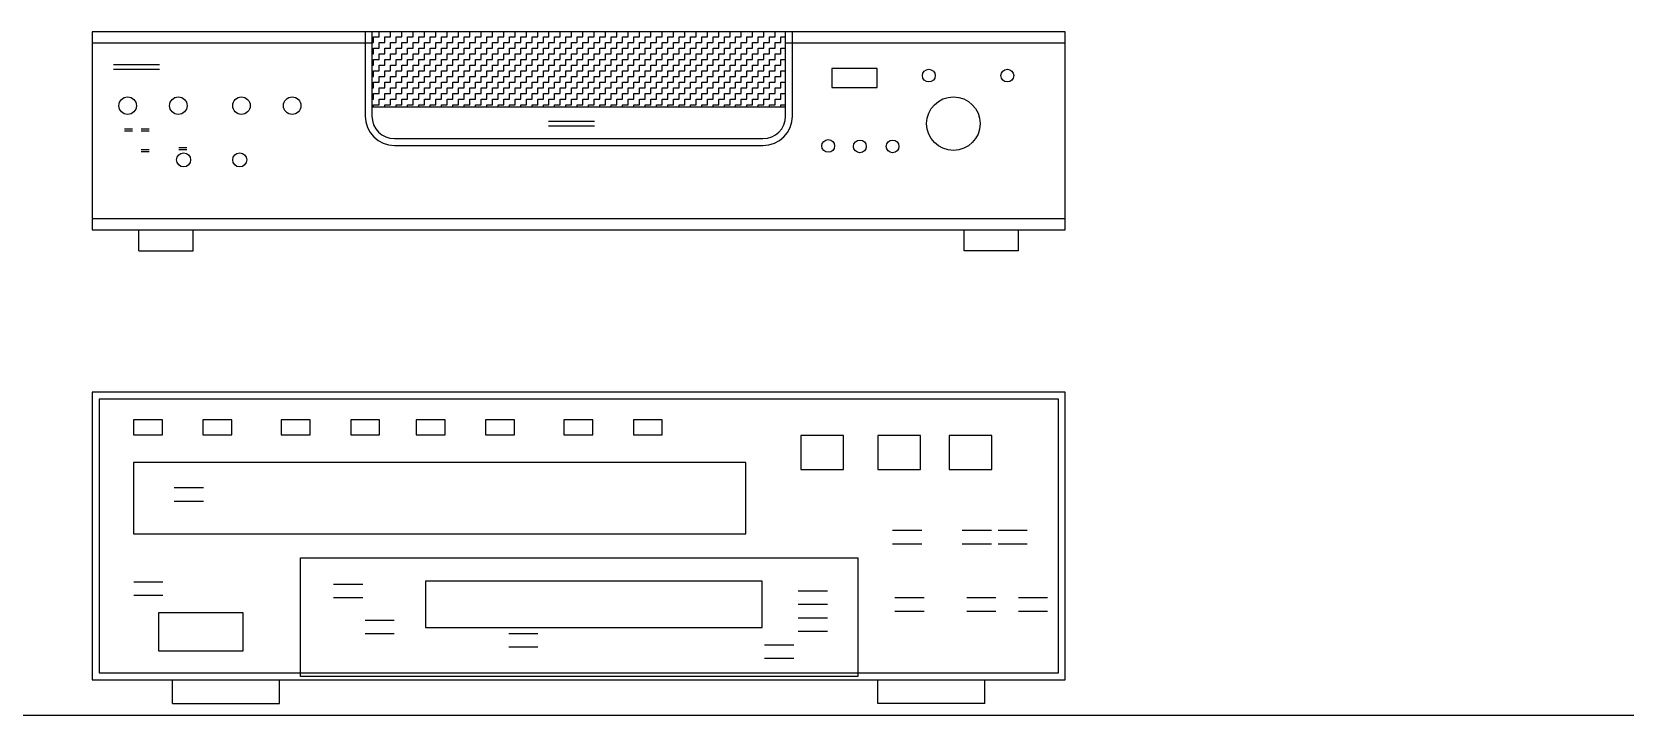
# Model space of a CAD drawing. Header units: millimetres. Extents: x 4513 to 24862, y 3359 to 11488.
# Drawn here: x 8014 to 8718, y 8380 to 8682 of the extents above; entities that cross this region are included whole.
import ezdxf

# ---------------------------------------------------------------- set-up
doc = ezdxf.new("R2010")
doc.units = ezdxf.units.MM
doc.layers.add('dwgmodels.com', color=169, linetype='Continuous')

msp = doc.modelspace()

# ---------------------------------------------------------------- linework, layer by layer
for p, q in [((8470.85, 8682.18), (8040.85, 8682.18)), ((8040.85, 8682.18), (8040.85, 8594.68)), ((8164.42, 8677.18), (8040.85, 8677.18)), ((8161.42, 8682.18), (8161.42, 8644.99)), ((8164.42, 8682.18), (8164.42, 8644.99)), ((8164.42, 8677.42), (8165.2, 8677.42)), ((8165.2, 8677.42), (8165.2, 8679.92)), ((8165.2, 8679.92), (8167.7, 8679.92)), ((8167.7, 8679.92), (8167.7, 8682.18)), ((8167.7, 8674.92), (8167.7, 8677.42)), ((8167.7, 8677.42), (8170.2, 8677.42)), ((8170.2, 8677.42), (8170.2, 8679.92)), ((8170.2, 8679.92), (8172.7, 8679.92)), ((8172.7, 8679.92), (8172.7, 8682.18)), ((8172.7, 8674.92), (8172.7, 8677.42)), ((8172.7, 8677.42), (8175.2, 8677.42)), ((8175.2, 8677.42), (8175.2, 8679.92)), ((8175.2, 8679.92), (8177.7, 8679.92)), ((8177.7, 8679.92), (8177.7, 8682.18)), ((8177.7, 8674.92), (8177.7, 8677.42)), ((8177.7, 8677.42), (8180.2, 8677.42)), ((8180.2, 8677.42), (8180.2, 8679.92)), ((8180.2, 8679.92), (8182.7, 8679.92)), ((8182.7, 8679.92), (8182.7, 8682.18)), ((8182.7, 8674.92), (8182.7, 8677.42)), ((8182.7, 8677.42), (8185.2, 8677.42)), ((8185.2, 8677.42), (8185.2, 8679.92)), ((8185.2, 8679.92), (8187.7, 8679.92)), ((8187.7, 8679.92), (8187.7, 8682.18)), ((8187.7, 8674.92), (8187.7, 8677.42)), ((8187.7, 8677.42), (8190.2, 8677.42)), ((8190.2, 8677.42), (8190.2, 8679.92)), ((8190.2, 8679.92), (8192.7, 8679.92)), ((8192.7, 8679.92), (8192.7, 8682.18)), ((8192.7, 8674.92), (8192.7, 8677.42)), ((8192.7, 8677.42), (8195.2, 8677.42)), ((8195.2, 8677.42), (8195.2, 8679.92)), ((8195.2, 8679.92), (8197.7, 8679.92)), ((8197.7, 8679.92), (8197.7, 8682.18)), ((8197.7, 8674.92), (8197.7, 8677.42)), ((8197.7, 8677.42), (8200.2, 8677.42)), ((8200.2, 8677.42), (8200.2, 8679.92)), ((8200.2, 8679.92), (8202.7, 8679.92)), ((8202.7, 8679.92), (8202.7, 8682.18)), ((8202.7, 8674.92), (8202.7, 8677.42)), ((8202.7, 8677.42), (8205.2, 8677.42)), ((8205.2, 8677.42), (8205.2, 8679.92)), ((8205.2, 8679.92), (8207.7, 8679.92)), ((8207.7, 8679.92), (8207.7, 8682.18)), ((8207.7, 8674.92), (8207.7, 8677.42)), ((8207.7, 8677.42), (8210.2, 8677.42)), ((8210.2, 8677.42), (8210.2, 8679.92)), ((8210.2, 8679.92), (8212.7, 8679.92)), ((8212.7, 8679.92), (8212.7, 8682.18)), ((8212.7, 8674.92), (8212.7, 8677.42)), ((8212.7, 8677.42), (8215.2, 8677.42)), ((8215.2, 8677.42), (8215.2, 8679.92)), ((8215.2, 8679.92), (8217.7, 8679.92)), ((8217.7, 8679.92), (8217.7, 8682.18)), ((8217.7, 8674.92), (8217.7, 8677.42)), ((8217.7, 8677.42), (8220.2, 8677.42)), ((8220.2, 8677.42), (8220.2, 8679.92)), ((8220.2, 8679.92), (8222.7, 8679.92)), ((8222.7, 8679.92), (8222.7, 8682.18)), ((8222.7, 8674.92), (8222.7, 8677.42)), ((8222.7, 8677.42), (8225.2, 8677.42)), ((8225.2, 8677.42), (8225.2, 8679.92)), ((8225.2, 8679.92), (8227.7, 8679.92)), ((8227.7, 8679.92), (8227.7, 8682.18)), ((8227.7, 8674.92), (8227.7, 8677.42)), ((8227.7, 8677.42), (8230.2, 8677.42)), ((8230.2, 8677.42), (8230.2, 8679.92)), ((8230.2, 8679.92), (8232.7, 8679.92)), ((8232.7, 8679.92), (8232.7, 8682.18)), ((8232.7, 8674.92), (8232.7, 8677.42)), ((8232.7, 8677.42), (8235.2, 8677.42)), ((8235.2, 8677.42), (8235.2, 8679.92)), ((8235.2, 8679.92), (8237.7, 8679.92)), ((8237.7, 8679.92), (8237.7, 8682.18)), ((8237.7, 8674.92), (8237.7, 8677.42)), ((8237.7, 8677.42), (8240.2, 8677.42)), ((8240.2, 8677.42), (8240.2, 8679.92)), ((8240.2, 8679.92), (8242.7, 8679.92)), ((8242.7, 8679.92), (8242.7, 8682.18)), ((8242.7, 8674.92), (8242.7, 8677.42)), ((8242.7, 8677.42), (8245.2, 8677.42)), ((8245.2, 8677.42), (8245.2, 8679.92)), ((8245.2, 8679.92), (8247.7, 8679.92)), ((8247.7, 8679.92), (8247.7, 8682.18)), ((8247.7, 8674.92), (8247.7, 8677.42)), ((8247.7, 8677.42), (8250.2, 8677.42)), ((8250.2, 8677.42), (8250.2, 8679.92)), ((8250.2, 8679.92), (8252.7, 8679.92)), ((8252.7, 8679.92), (8252.7, 8682.18)), ((8252.7, 8674.92), (8252.7, 8677.42)), ((8252.7, 8677.42), (8255.2, 8677.42)), ((8255.2, 8677.42), (8255.2, 8679.92)), ((8255.2, 8679.92), (8257.7, 8679.92)), ((8257.7, 8679.92), (8257.7, 8682.18)), ((8257.7, 8674.92), (8257.7, 8677.42)), ((8257.7, 8677.42), (8260.2, 8677.42)), ((8260.2, 8677.42), (8260.2, 8679.92)), ((8260.2, 8679.92), (8262.7, 8679.92)), ((8262.7, 8679.92), (8262.7, 8682.18)), ((8262.7, 8674.92), (8262.7, 8677.42)), ((8262.7, 8677.42), (8265.2, 8677.42)), ((8265.2, 8677.42), (8265.2, 8679.92)), ((8265.2, 8679.92), (8267.7, 8679.92)), ((8267.7, 8679.92), (8267.7, 8682.18)), ((8267.7, 8674.92), (8267.7, 8677.42)), ((8267.7, 8677.42), (8270.2, 8677.42)), ((8270.2, 8677.42), (8270.2, 8679.92)), ((8270.2, 8679.92), (8272.7, 8679.92)), ((8272.7, 8679.92), (8272.7, 8682.18)), ((8272.7, 8674.92), (8272.7, 8677.42)), ((8272.7, 8677.42), (8275.2, 8677.42)), ((8275.2, 8677.42), (8275.2, 8679.92)), ((8275.2, 8679.92), (8277.7, 8679.92)), ((8277.7, 8679.92), (8277.7, 8682.18)), ((8277.7, 8674.92), (8277.7, 8677.42)), ((8277.7, 8677.42), (8280.2, 8677.42)), ((8280.2, 8677.42), (8280.2, 8679.92)), ((8280.2, 8679.92), (8282.7, 8679.92)), ((8282.7, 8679.92), (8282.7, 8682.18)), ((8282.7, 8674.92), (8282.7, 8677.42)), ((8282.7, 8677.42), (8285.2, 8677.42)), ((8285.2, 8677.42), (8285.2, 8679.92)), ((8285.2, 8679.92), (8287.7, 8679.92)), ((8287.7, 8679.92), (8287.7, 8682.18)), ((8287.7, 8674.92), (8287.7, 8677.42)), ((8287.7, 8677.42), (8290.2, 8677.42)), ((8290.2, 8677.42), (8290.2, 8679.92)), ((8290.2, 8679.92), (8292.7, 8679.92)), ((8292.7, 8679.92), (8292.7, 8682.18)), ((8292.7, 8674.92), (8292.7, 8677.42)), ((8292.7, 8677.42), (8295.2, 8677.42)), ((8295.2, 8677.42), (8295.2, 8679.92)), ((8295.2, 8679.92), (8297.7, 8679.92)), ((8297.7, 8679.92), (8297.7, 8682.18)), ((8297.7, 8674.92), (8297.7, 8677.42)), ((8297.7, 8677.42), (8300.2, 8677.42)), ((8300.2, 8677.42), (8300.2, 8679.92)), ((8300.2, 8679.92), (8302.7, 8679.92)), ((8302.7, 8679.92), (8302.7, 8682.18)), ((8302.7, 8674.92), (8302.7, 8677.42)), ((8302.7, 8677.42), (8305.2, 8677.42)), ((8305.2, 8679.92), (8307.7, 8679.92)), ((8305.2, 8677.42), (8305.2, 8679.92)), ((8307.7, 8679.92), (8307.7, 8682.18)), ((8307.7, 8674.92), (8307.7, 8677.42)), ((8307.7, 8677.42), (8310.2, 8677.42)), ((8310.2, 8677.42), (8310.2, 8679.92)), ((8310.2, 8679.92), (8312.7, 8679.92)), ((8312.7, 8679.92), (8312.7, 8682.18)), ((8312.7, 8674.92), (8312.7, 8677.42)), ((8312.7, 8677.42), (8315.2, 8677.42)), ((8315.2, 8677.42), (8315.2, 8679.92)), ((8315.2, 8679.92), (8317.7, 8679.92)), ((8317.7, 8679.92), (8317.7, 8682.18)), ((8317.7, 8674.92), (8317.7, 8677.42)), ((8317.7, 8677.42), (8320.2, 8677.42)), ((8320.2, 8677.42), (8320.2, 8679.92)), ((8320.2, 8679.92), (8322.7, 8679.92)), ((8322.7, 8679.92), (8322.7, 8682.18)), ((8322.7, 8674.92), (8322.7, 8677.42)), ((8322.7, 8677.42), (8325.2, 8677.42)), ((8325.2, 8677.42), (8325.2, 8679.92)), ((8325.2, 8679.92), (8327.7, 8679.92)), ((8327.7, 8679.92), (8327.7, 8682.18)), ((8327.7, 8674.92), (8327.7, 8677.42)), ((8327.7, 8677.42), (8330.2, 8677.42)), ((8330.2, 8677.42), (8330.2, 8679.92)), ((8330.2, 8679.92), (8332.7, 8679.92)), ((8332.7, 8679.92), (8332.7, 8682.18)), ((8332.7, 8674.92), (8332.7, 8677.42)), ((8332.7, 8677.42), (8335.2, 8677.42)), ((8335.2, 8679.92), (8337.7, 8679.92)), ((8335.2, 8677.42), (8335.2, 8679.92)), ((8337.7, 8679.92), (8337.7, 8682.18)), ((8337.7, 8674.92), (8337.7, 8677.42)), ((8337.7, 8677.42), (8340.2, 8677.42)), ((8340.2, 8677.42), (8340.2, 8679.92)), ((8340.2, 8679.92), (8342.7, 8679.92)), ((8342.7, 8679.92), (8342.7, 8682.18)), ((8342.7, 8674.92), (8342.7, 8677.42)), ((8342.7, 8677.42), (8345.2, 8677.42)), ((8345.2, 8677.42), (8345.2, 8679.92)), ((8345.2, 8679.92), (8347.28, 8679.92)), ((8347.28, 8644.99), (8347.28, 8682.18)), ((8470.85, 8677.18), (8347.28, 8677.18)), ((8350.28, 8644.99), (8350.28, 8682.18)), ((8470.85, 8594.68), (8470.85, 8682.18)), ((8164.42, 8672.42), (8165.2, 8672.42)), ((8165.2, 8672.42), (8165.2, 8674.92)), ((8165.2, 8674.92), (8167.7, 8674.92)), ((8165.2, 8667.42), (8165.2, 8669.92)), ((8165.2, 8669.92), (8167.7, 8669.92)), ((8167.7, 8669.92), (8167.7, 8672.42)), ((8167.7, 8672.42), (8170.2, 8672.42)), ((8170.2, 8672.42), (8170.2, 8674.92)), ((8170.2, 8674.92), (8172.7, 8674.92)), ((8170.2, 8667.42), (8170.2, 8669.92)), ((8170.2, 8669.92), (8172.7, 8669.92)), ((8172.7, 8669.92), (8172.7, 8672.42)), ((8172.7, 8672.42), (8175.2, 8672.42)), ((8175.2, 8672.42), (8175.2, 8674.92)), ((8175.2, 8674.92), (8177.7, 8674.92)), ((8175.2, 8667.42), (8175.2, 8669.92)), ((8175.2, 8669.92), (8177.7, 8669.92)), ((8177.7, 8669.92), (8177.7, 8672.42)), ((8177.7, 8672.42), (8180.2, 8672.42)), ((8180.2, 8672.42), (8180.2, 8674.92)), ((8180.2, 8674.92), (8182.7, 8674.92)), ((8180.2, 8667.42), (8180.2, 8669.92)), ((8180.2, 8669.92), (8182.7, 8669.92)), ((8182.7, 8669.92), (8182.7, 8672.42)), ((8182.7, 8672.42), (8185.2, 8672.42)), ((8185.2, 8672.42), (8185.2, 8674.92)), ((8185.2, 8674.92), (8187.7, 8674.92)), ((8185.2, 8667.42), (8185.2, 8669.92)), ((8185.2, 8669.92), (8187.7, 8669.92)), ((8187.7, 8669.92), (8187.7, 8672.42)), ((8187.7, 8672.42), (8190.2, 8672.42)), ((8190.2, 8672.42), (8190.2, 8674.92)), ((8190.2, 8674.92), (8192.7, 8674.92)), ((8190.2, 8667.42), (8190.2, 8669.92)), ((8190.2, 8669.92), (8192.7, 8669.92)), ((8192.7, 8669.92), (8192.7, 8672.42)), ((8192.7, 8672.42), (8195.2, 8672.42)), ((8195.2, 8672.42), (8195.2, 8674.92)), ((8195.2, 8674.92), (8197.7, 8674.92)), ((8195.2, 8667.42), (8195.2, 8669.92)), ((8195.2, 8669.92), (8197.7, 8669.92)), ((8197.7, 8669.92), (8197.7, 8672.42)), ((8197.7, 8672.42), (8200.2, 8672.42)), ((8200.2, 8672.42), (8200.2, 8674.92)), ((8200.2, 8674.92), (8202.7, 8674.92)), ((8200.2, 8667.42), (8200.2, 8669.92)), ((8200.2, 8669.92), (8202.7, 8669.92)), ((8202.7, 8669.92), (8202.7, 8672.42)), ((8202.7, 8672.42), (8205.2, 8672.42)), ((8205.2, 8672.42), (8205.2, 8674.92)), ((8205.2, 8674.92), (8207.7, 8674.92)), ((8205.2, 8667.42), (8205.2, 8669.92)), ((8205.2, 8669.92), (8207.7, 8669.92)), ((8207.7, 8669.92), (8207.7, 8672.42)), ((8207.7, 8672.42), (8210.2, 8672.42)), ((8210.2, 8672.42), (8210.2, 8674.92)), ((8210.2, 8674.92), (8212.7, 8674.92)), ((8210.2, 8667.42), (8210.2, 8669.92)), ((8210.2, 8669.92), (8212.7, 8669.92)), ((8212.7, 8669.92), (8212.7, 8672.42)), ((8212.7, 8672.42), (8215.2, 8672.42)), ((8215.2, 8672.42), (8215.2, 8674.92)), ((8215.2, 8674.92), (8217.7, 8674.92)), ((8215.2, 8667.42), (8215.2, 8669.92)), ((8215.2, 8669.92), (8217.7, 8669.92)), ((8217.7, 8669.92), (8217.7, 8672.42)), ((8217.7, 8672.42), (8220.2, 8672.42)), ((8220.2, 8672.42), (8220.2, 8674.92)), ((8220.2, 8674.92), (8222.7, 8674.92)), ((8220.2, 8667.42), (8220.2, 8669.92)), ((8220.2, 8669.92), (8222.7, 8669.92)), ((8222.7, 8669.92), (8222.7, 8672.42)), ((8222.7, 8672.42), (8225.2, 8672.42)), ((8225.2, 8672.42), (8225.2, 8674.92)), ((8225.2, 8674.92), (8227.7, 8674.92)), ((8225.2, 8667.42), (8225.2, 8669.92)), ((8225.2, 8669.92), (8227.7, 8669.92)), ((8227.7, 8669.92), (8227.7, 8672.42)), ((8227.7, 8672.42), (8230.2, 8672.42)), ((8230.2, 8672.42), (8230.2, 8674.92)), ((8230.2, 8674.92), (8232.7, 8674.92)), ((8230.2, 8667.42), (8230.2, 8669.92)), ((8230.2, 8669.92), (8232.7, 8669.92)), ((8232.7, 8669.92), (8232.7, 8672.42)), ((8232.7, 8672.42), (8235.2, 8672.42)), ((8235.2, 8672.42), (8235.2, 8674.92)), ((8235.2, 8674.92), (8237.7, 8674.92)), ((8235.2, 8667.42), (8235.2, 8669.92)), ((8235.2, 8669.92), (8237.7, 8669.92)), ((8237.7, 8669.92), (8237.7, 8672.42)), ((8237.7, 8672.42), (8240.2, 8672.42)), ((8240.2, 8672.42), (8240.2, 8674.92)), ((8240.2, 8674.92), (8242.7, 8674.92)), ((8240.2, 8667.42), (8240.2, 8669.92)), ((8240.2, 8669.92), (8242.7, 8669.92)), ((8242.7, 8669.92), (8242.7, 8672.42)), ((8242.7, 8672.42), (8245.2, 8672.42)), ((8245.2, 8672.42), (8245.2, 8674.92)), ((8245.2, 8674.92), (8247.7, 8674.92)), ((8245.2, 8667.42), (8245.2, 8669.92)), ((8245.2, 8669.92), (8247.7, 8669.92)), ((8247.7, 8669.92), (8247.7, 8672.42)), ((8247.7, 8672.42), (8250.2, 8672.42)), ((8250.2, 8672.42), (8250.2, 8674.92)), ((8250.2, 8674.92), (8252.7, 8674.92)), ((8250.2, 8667.42), (8250.2, 8669.92)), ((8250.2, 8669.92), (8252.7, 8669.92)), ((8252.7, 8669.92), (8252.7, 8672.42)), ((8252.7, 8672.42), (8255.2, 8672.42)), ((8255.2, 8672.42), (8255.2, 8674.92)), ((8255.2, 8674.92), (8257.7, 8674.92)), ((8255.2, 8667.42), (8255.2, 8669.92)), ((8255.2, 8669.92), (8257.7, 8669.92)), ((8257.7, 8669.92), (8257.7, 8672.42)), ((8257.7, 8672.42), (8260.2, 8672.42)), ((8260.2, 8672.42), (8260.2, 8674.92)), ((8260.2, 8674.92), (8262.7, 8674.92)), ((8260.2, 8667.42), (8260.2, 8669.92)), ((8260.2, 8669.92), (8262.7, 8669.92)), ((8262.7, 8669.92), (8262.7, 8672.42)), ((8262.7, 8672.42), (8265.2, 8672.42)), ((8265.2, 8672.42), (8265.2, 8674.92)), ((8265.2, 8674.92), (8267.7, 8674.92)), ((8265.2, 8667.42), (8265.2, 8669.92)), ((8265.2, 8669.92), (8267.7, 8669.92)), ((8267.7, 8669.92), (8267.7, 8672.42)), ((8267.7, 8672.42), (8270.2, 8672.42)), ((8270.2, 8672.42), (8270.2, 8674.92)), ((8270.2, 8674.92), (8272.7, 8674.92)), ((8270.2, 8667.42), (8270.2, 8669.92)), ((8270.2, 8669.92), (8272.7, 8669.92)), ((8272.7, 8669.92), (8272.7, 8672.42)), ((8272.7, 8672.42), (8275.2, 8672.42)), ((8275.2, 8672.42), (8275.2, 8674.92)), ((8275.2, 8674.92), (8277.7, 8674.92)), ((8275.2, 8667.42), (8275.2, 8669.92)), ((8275.2, 8669.92), (8277.7, 8669.92)), ((8277.7, 8669.92), (8277.7, 8672.42)), ((8277.7, 8672.42), (8280.2, 8672.42)), ((8280.2, 8672.42), (8280.2, 8674.92)), ((8280.2, 8674.92), (8282.7, 8674.92)), ((8280.2, 8667.42), (8280.2, 8669.92)), ((8280.2, 8669.92), (8282.7, 8669.92)), ((8282.7, 8669.92), (8282.7, 8672.42)), ((8282.7, 8672.42), (8285.2, 8672.42)), ((8285.2, 8672.42), (8285.2, 8674.92)), ((8285.2, 8674.92), (8287.7, 8674.92)), ((8285.2, 8667.42), (8285.2, 8669.92)), ((8285.2, 8669.92), (8287.7, 8669.92)), ((8287.7, 8669.92), (8287.7, 8672.42)), ((8287.7, 8672.42), (8290.2, 8672.42)), ((8290.2, 8672.42), (8290.2, 8674.92)), ((8290.2, 8674.92), (8292.7, 8674.92)), ((8290.2, 8667.42), (8290.2, 8669.92)), ((8290.2, 8669.92), (8292.7, 8669.92)), ((8292.7, 8669.92), (8292.7, 8672.42)), ((8292.7, 8672.42), (8295.2, 8672.42)), ((8295.2, 8672.42), (8295.2, 8674.92)), ((8295.2, 8674.92), (8297.7, 8674.92)), ((8295.2, 8667.42), (8295.2, 8669.92)), ((8295.2, 8669.92), (8297.7, 8669.92)), ((8297.7, 8669.92), (8297.7, 8672.42)), ((8297.7, 8672.42), (8300.2, 8672.42)), ((8300.2, 8672.42), (8300.2, 8674.92)), ((8300.2, 8674.92), (8302.7, 8674.92)), ((8300.2, 8667.42), (8300.2, 8669.92)), ((8300.2, 8669.92), (8302.7, 8669.92)), ((8302.7, 8669.92), (8302.7, 8672.42)), ((8302.7, 8672.42), (8305.2, 8672.42)), ((8305.2, 8674.92), (8307.7, 8674.92)), ((8305.2, 8672.42), (8305.2, 8674.92)), ((8305.2, 8669.92), (8307.7, 8669.92)), ((8305.2, 8667.42), (8305.2, 8669.92)), ((8307.7, 8669.92), (8307.7, 8672.42)), ((8307.7, 8672.42), (8310.2, 8672.42)), ((8310.2, 8672.42), (8310.2, 8674.92)), ((8310.2, 8674.92), (8312.7, 8674.92)), ((8310.2, 8667.42), (8310.2, 8669.92)), ((8310.2, 8669.92), (8312.7, 8669.92)), ((8312.7, 8669.92), (8312.7, 8672.42)), ((8312.7, 8672.42), (8315.2, 8672.42)), ((8315.2, 8672.42), (8315.2, 8674.92)), ((8315.2, 8674.92), (8317.7, 8674.92)), ((8315.2, 8667.42), (8315.2, 8669.92)), ((8315.2, 8669.92), (8317.7, 8669.92)), ((8317.7, 8669.92), (8317.7, 8672.42)), ((8317.7, 8672.42), (8320.2, 8672.42)), ((8320.2, 8672.42), (8320.2, 8674.92)), ((8320.2, 8674.92), (8322.7, 8674.92)), ((8320.2, 8667.42), (8320.2, 8669.92)), ((8320.2, 8669.92), (8322.7, 8669.92)), ((8322.7, 8669.92), (8322.7, 8672.42)), ((8322.7, 8672.42), (8325.2, 8672.42)), ((8325.2, 8672.42), (8325.2, 8674.92)), ((8325.2, 8674.92), (8327.7, 8674.92)), ((8325.2, 8667.42), (8325.2, 8669.92)), ((8325.2, 8669.92), (8327.7, 8669.92)), ((8327.7, 8669.92), (8327.7, 8672.42)), ((8327.7, 8672.42), (8330.2, 8672.42)), ((8330.2, 8672.42), (8330.2, 8674.92)), ((8330.2, 8674.92), (8332.7, 8674.92)), ((8330.2, 8667.42), (8330.2, 8669.92)), ((8330.2, 8669.92), (8332.7, 8669.92)), ((8332.7, 8669.92), (8332.7, 8672.42)), ((8332.7, 8672.42), (8335.2, 8672.42)), ((8335.2, 8674.92), (8337.7, 8674.92)), ((8335.2, 8672.42), (8335.2, 8674.92)), ((8335.2, 8669.92), (8337.7, 8669.92)), ((8335.2, 8667.42), (8335.2, 8669.92)), ((8337.7, 8669.92), (8337.7, 8672.42)), ((8337.7, 8672.42), (8340.2, 8672.42)), ((8340.2, 8672.42), (8340.2, 8674.92)), ((8340.2, 8674.92), (8342.7, 8674.92)), ((8340.2, 8667.42), (8340.2, 8669.92)), ((8340.2, 8669.92), (8342.7, 8669.92)), ((8342.7, 8669.92), (8342.7, 8672.42)), ((8342.7, 8672.42), (8345.2, 8672.42)), ((8345.2, 8672.42), (8345.2, 8674.92)), ((8345.2, 8674.92), (8347.28, 8674.92)), ((8345.2, 8667.42), (8345.2, 8669.92)), ((8345.2, 8669.92), (8347.28, 8669.92)), ((8050.25, 8667.79), (8070.62, 8667.79)), ((8050.25, 8665.7), (8070.62, 8665.7)), ((8164.42, 8667.42), (8165.2, 8667.42)), ((8164.42, 8662.42), (8165.2, 8662.42)), ((8165.2, 8662.42), (8165.2, 8664.92)), ((8165.2, 8664.92), (8167.7, 8664.92)), ((8167.7, 8664.92), (8167.7, 8667.42)), ((8167.7, 8667.42), (8170.2, 8667.42)), ((8167.7, 8659.92), (8167.7, 8662.42)), ((8167.7, 8662.42), (8170.2, 8662.42)), ((8170.2, 8662.42), (8170.2, 8664.92)), ((8170.2, 8664.92), (8172.7, 8664.92)), ((8172.7, 8664.92), (8172.7, 8667.42)), ((8172.7, 8667.42), (8175.2, 8667.42)), ((8172.7, 8659.92), (8172.7, 8662.42)), ((8172.7, 8662.42), (8175.2, 8662.42)), ((8175.2, 8662.42), (8175.2, 8664.92)), ((8175.2, 8664.92), (8177.7, 8664.92)), ((8177.7, 8664.92), (8177.7, 8667.42)), ((8177.7, 8667.42), (8180.2, 8667.42)), ((8177.7, 8659.92), (8177.7, 8662.42)), ((8177.7, 8662.42), (8180.2, 8662.42)), ((8180.2, 8662.42), (8180.2, 8664.92)), ((8180.2, 8664.92), (8182.7, 8664.92)), ((8182.7, 8664.92), (8182.7, 8667.42)), ((8182.7, 8667.42), (8185.2, 8667.42)), ((8182.7, 8659.92), (8182.7, 8662.42)), ((8182.7, 8662.42), (8185.2, 8662.42)), ((8185.2, 8662.42), (8185.2, 8664.92)), ((8185.2, 8664.92), (8187.7, 8664.92)), ((8187.7, 8664.92), (8187.7, 8667.42)), ((8187.7, 8667.42), (8190.2, 8667.42)), ((8187.7, 8659.92), (8187.7, 8662.42)), ((8187.7, 8662.42), (8190.2, 8662.42)), ((8190.2, 8662.42), (8190.2, 8664.92)), ((8190.2, 8664.92), (8192.7, 8664.92)), ((8192.7, 8664.92), (8192.7, 8667.42)), ((8192.7, 8667.42), (8195.2, 8667.42)), ((8192.7, 8659.92), (8192.7, 8662.42)), ((8192.7, 8662.42), (8195.2, 8662.42)), ((8195.2, 8662.42), (8195.2, 8664.92)), ((8195.2, 8664.92), (8197.7, 8664.92)), ((8197.7, 8664.92), (8197.7, 8667.42)), ((8197.7, 8667.42), (8200.2, 8667.42)), ((8197.7, 8659.92), (8197.7, 8662.42)), ((8197.7, 8662.42), (8200.2, 8662.42)), ((8200.2, 8662.42), (8200.2, 8664.92)), ((8200.2, 8664.92), (8202.7, 8664.92)), ((8202.7, 8664.92), (8202.7, 8667.42)), ((8202.7, 8667.42), (8205.2, 8667.42)), ((8202.7, 8659.92), (8202.7, 8662.42)), ((8202.7, 8662.42), (8205.2, 8662.42)), ((8205.2, 8662.42), (8205.2, 8664.92)), ((8205.2, 8664.92), (8207.7, 8664.92)), ((8207.7, 8664.92), (8207.7, 8667.42)), ((8207.7, 8667.42), (8210.2, 8667.42)), ((8207.7, 8659.92), (8207.7, 8662.42)), ((8207.7, 8662.42), (8210.2, 8662.42)), ((8210.2, 8662.42), (8210.2, 8664.92)), ((8210.2, 8664.92), (8212.7, 8664.92)), ((8212.7, 8664.92), (8212.7, 8667.42)), ((8212.7, 8667.42), (8215.2, 8667.42)), ((8212.7, 8659.92), (8212.7, 8662.42)), ((8212.7, 8662.42), (8215.2, 8662.42)), ((8215.2, 8662.42), (8215.2, 8664.92)), ((8215.2, 8664.92), (8217.7, 8664.92)), ((8217.7, 8664.92), (8217.7, 8667.42)), ((8217.7, 8667.42), (8220.2, 8667.42)), ((8217.7, 8659.92), (8217.7, 8662.42)), ((8217.7, 8662.42), (8220.2, 8662.42)), ((8220.2, 8662.42), (8220.2, 8664.92)), ((8220.2, 8664.92), (8222.7, 8664.92)), ((8222.7, 8664.92), (8222.7, 8667.42)), ((8222.7, 8667.42), (8225.2, 8667.42)), ((8222.7, 8659.92), (8222.7, 8662.42)), ((8222.7, 8662.42), (8225.2, 8662.42)), ((8225.2, 8662.42), (8225.2, 8664.92)), ((8225.2, 8664.92), (8227.7, 8664.92)), ((8227.7, 8664.92), (8227.7, 8667.42)), ((8227.7, 8667.42), (8230.2, 8667.42)), ((8227.7, 8659.92), (8227.7, 8662.42)), ((8227.7, 8662.42), (8230.2, 8662.42)), ((8230.2, 8662.42), (8230.2, 8664.92)), ((8230.2, 8664.92), (8232.7, 8664.92)), ((8232.7, 8664.92), (8232.7, 8667.42)), ((8232.7, 8667.42), (8235.2, 8667.42)), ((8232.7, 8659.92), (8232.7, 8662.42)), ((8232.7, 8662.42), (8235.2, 8662.42)), ((8235.2, 8662.42), (8235.2, 8664.92)), ((8235.2, 8664.92), (8237.7, 8664.92)), ((8237.7, 8664.92), (8237.7, 8667.42)), ((8237.7, 8667.42), (8240.2, 8667.42)), ((8237.7, 8659.92), (8237.7, 8662.42)), ((8237.7, 8662.42), (8240.2, 8662.42)), ((8240.2, 8662.42), (8240.2, 8664.92)), ((8240.2, 8664.92), (8242.7, 8664.92)), ((8242.7, 8664.92), (8242.7, 8667.42)), ((8242.7, 8667.42), (8245.2, 8667.42)), ((8242.7, 8659.92), (8242.7, 8662.42)), ((8242.7, 8662.42), (8245.2, 8662.42)), ((8245.2, 8662.42), (8245.2, 8664.92)), ((8245.2, 8664.92), (8247.7, 8664.92)), ((8247.7, 8664.92), (8247.7, 8667.42)), ((8247.7, 8667.42), (8250.2, 8667.42)), ((8247.7, 8659.92), (8247.7, 8662.42)), ((8247.7, 8662.42), (8250.2, 8662.42)), ((8250.2, 8662.42), (8250.2, 8664.92)), ((8250.2, 8664.92), (8252.7, 8664.92)), ((8252.7, 8664.92), (8252.7, 8667.42)), ((8252.7, 8667.42), (8255.2, 8667.42)), ((8252.7, 8659.92), (8252.7, 8662.42)), ((8252.7, 8662.42), (8255.2, 8662.42)), ((8255.2, 8662.42), (8255.2, 8664.92)), ((8255.2, 8664.92), (8257.7, 8664.92)), ((8257.7, 8664.92), (8257.7, 8667.42)), ((8257.7, 8667.42), (8260.2, 8667.42)), ((8257.7, 8659.92), (8257.7, 8662.42)), ((8257.7, 8662.42), (8260.2, 8662.42)), ((8260.2, 8662.42), (8260.2, 8664.92)), ((8260.2, 8664.92), (8262.7, 8664.92)), ((8262.7, 8664.92), (8262.7, 8667.42)), ((8262.7, 8667.42), (8265.2, 8667.42)), ((8262.7, 8659.92), (8262.7, 8662.42)), ((8262.7, 8662.42), (8265.2, 8662.42)), ((8265.2, 8662.42), (8265.2, 8664.92)), ((8265.2, 8664.92), (8267.7, 8664.92)), ((8267.7, 8664.92), (8267.7, 8667.42)), ((8267.7, 8667.42), (8270.2, 8667.42)), ((8267.7, 8659.92), (8267.7, 8662.42)), ((8267.7, 8662.42), (8270.2, 8662.42)), ((8270.2, 8662.42), (8270.2, 8664.92)), ((8270.2, 8664.92), (8272.7, 8664.92)), ((8272.7, 8664.92), (8272.7, 8667.42)), ((8272.7, 8667.42), (8275.2, 8667.42)), ((8272.7, 8659.92), (8272.7, 8662.42)), ((8272.7, 8662.42), (8275.2, 8662.42)), ((8275.2, 8662.42), (8275.2, 8664.92)), ((8275.2, 8664.92), (8277.7, 8664.92)), ((8277.7, 8664.92), (8277.7, 8667.42)), ((8277.7, 8667.42), (8280.2, 8667.42)), ((8277.7, 8659.92), (8277.7, 8662.42)), ((8277.7, 8662.42), (8280.2, 8662.42)), ((8280.2, 8662.42), (8280.2, 8664.92)), ((8280.2, 8664.92), (8282.7, 8664.92)), ((8282.7, 8664.92), (8282.7, 8667.42)), ((8282.7, 8667.42), (8285.2, 8667.42)), ((8282.7, 8659.92), (8282.7, 8662.42)), ((8282.7, 8662.42), (8285.2, 8662.42)), ((8285.2, 8662.42), (8285.2, 8664.92)), ((8285.2, 8664.92), (8287.7, 8664.92)), ((8287.7, 8664.92), (8287.7, 8667.42)), ((8287.7, 8667.42), (8290.2, 8667.42)), ((8287.7, 8659.92), (8287.7, 8662.42)), ((8287.7, 8662.42), (8290.2, 8662.42)), ((8290.2, 8662.42), (8290.2, 8664.92)), ((8290.2, 8664.92), (8292.7, 8664.92)), ((8292.7, 8664.92), (8292.7, 8667.42)), ((8292.7, 8667.42), (8295.2, 8667.42)), ((8292.7, 8659.92), (8292.7, 8662.42)), ((8292.7, 8662.42), (8295.2, 8662.42)), ((8295.2, 8662.42), (8295.2, 8664.92)), ((8295.2, 8664.92), (8297.7, 8664.92)), ((8297.7, 8664.92), (8297.7, 8667.42)), ((8297.7, 8667.42), (8300.2, 8667.42)), ((8297.7, 8659.92), (8297.7, 8662.42)), ((8297.7, 8662.42), (8300.2, 8662.42)), ((8300.2, 8662.42), (8300.2, 8664.92)), ((8300.2, 8664.92), (8302.7, 8664.92)), ((8302.7, 8664.92), (8302.7, 8667.42)), ((8302.7, 8667.42), (8305.2, 8667.42)), ((8302.7, 8659.92), (8302.7, 8662.42)), ((8302.7, 8662.42), (8305.2, 8662.42)), ((8305.2, 8664.92), (8307.7, 8664.92)), ((8305.2, 8662.42), (8305.2, 8664.92)), ((8307.7, 8664.92), (8307.7, 8667.42)), ((8307.7, 8667.42), (8310.2, 8667.42)), ((8307.7, 8659.92), (8307.7, 8662.42)), ((8307.7, 8662.42), (8310.2, 8662.42)), ((8310.2, 8662.42), (8310.2, 8664.92)), ((8310.2, 8664.92), (8312.7, 8664.92)), ((8312.7, 8664.92), (8312.7, 8667.42)), ((8312.7, 8667.42), (8315.2, 8667.42)), ((8312.7, 8659.92), (8312.7, 8662.42)), ((8312.7, 8662.42), (8315.2, 8662.42)), ((8315.2, 8662.42), (8315.2, 8664.92)), ((8315.2, 8664.92), (8317.7, 8664.92)), ((8317.7, 8664.92), (8317.7, 8667.42)), ((8317.7, 8667.42), (8320.2, 8667.42)), ((8317.7, 8659.92), (8317.7, 8662.42)), ((8317.7, 8662.42), (8320.2, 8662.42)), ((8320.2, 8662.42), (8320.2, 8664.92)), ((8320.2, 8664.92), (8322.7, 8664.92)), ((8322.7, 8664.92), (8322.7, 8667.42)), ((8322.7, 8667.42), (8325.2, 8667.42)), ((8322.7, 8659.92), (8322.7, 8662.42)), ((8322.7, 8662.42), (8325.2, 8662.42)), ((8325.2, 8662.42), (8325.2, 8664.92)), ((8325.2, 8664.92), (8327.7, 8664.92)), ((8327.7, 8664.92), (8327.7, 8667.42)), ((8327.7, 8667.42), (8330.2, 8667.42)), ((8327.7, 8659.92), (8327.7, 8662.42)), ((8327.7, 8662.42), (8330.2, 8662.42)), ((8330.2, 8662.42), (8330.2, 8664.92)), ((8330.2, 8664.92), (8332.7, 8664.92)), ((8332.7, 8664.92), (8332.7, 8667.42)), ((8332.7, 8667.42), (8335.2, 8667.42)), ((8332.7, 8659.92), (8332.7, 8662.42)), ((8332.7, 8662.42), (8335.2, 8662.42)), ((8335.2, 8664.92), (8337.7, 8664.92)), ((8335.2, 8662.42), (8335.2, 8664.92)), ((8337.7, 8664.92), (8337.7, 8667.42)), ((8337.7, 8667.42), (8340.2, 8667.42)), ((8337.7, 8659.92), (8337.7, 8662.42)), ((8337.7, 8662.42), (8340.2, 8662.42)), ((8340.2, 8662.42), (8340.2, 8664.92)), ((8340.2, 8664.92), (8342.7, 8664.92)), ((8342.7, 8664.92), (8342.7, 8667.42)), ((8342.7, 8667.42), (8345.2, 8667.42)), ((8342.7, 8659.92), (8342.7, 8662.42)), ((8342.7, 8662.42), (8345.2, 8662.42)), ((8345.2, 8662.42), (8345.2, 8664.92)), ((8345.2, 8664.92), (8347.28, 8664.92)), ((8164.42, 8657.42), (8165.2, 8657.42)), ((8165.2, 8657.42), (8165.2, 8659.92)), ((8165.2, 8659.92), (8167.7, 8659.92)), ((8165.2, 8652.42), (8165.2, 8654.92)), ((8165.2, 8654.92), (8167.7, 8654.92)), ((8167.7, 8654.92), (8167.7, 8657.42)), ((8167.7, 8657.42), (8170.2, 8657.42)), ((8170.2, 8657.42), (8170.2, 8659.92)), ((8170.2, 8659.92), (8172.7, 8659.92)), ((8170.2, 8652.42), (8170.2, 8654.92)), ((8170.2, 8654.92), (8172.7, 8654.92)), ((8172.7, 8654.92), (8172.7, 8657.42)), ((8172.7, 8657.42), (8175.2, 8657.42)), ((8175.2, 8657.42), (8175.2, 8659.92)), ((8175.2, 8659.92), (8177.7, 8659.92)), ((8175.2, 8652.42), (8175.2, 8654.92)), ((8175.2, 8654.92), (8177.7, 8654.92)), ((8177.7, 8654.92), (8177.7, 8657.42)), ((8177.7, 8657.42), (8180.2, 8657.42)), ((8180.2, 8657.42), (8180.2, 8659.92)), ((8180.2, 8659.92), (8182.7, 8659.92)), ((8180.2, 8652.42), (8180.2, 8654.92)), ((8180.2, 8654.92), (8182.7, 8654.92)), ((8182.7, 8654.92), (8182.7, 8657.42)), ((8182.7, 8657.42), (8185.2, 8657.42)), ((8185.2, 8657.42), (8185.2, 8659.92)), ((8185.2, 8659.92), (8187.7, 8659.92)), ((8185.2, 8652.42), (8185.2, 8654.92)), ((8185.2, 8654.92), (8187.7, 8654.92)), ((8187.7, 8654.92), (8187.7, 8657.42)), ((8187.7, 8657.42), (8190.2, 8657.42)), ((8190.2, 8657.42), (8190.2, 8659.92)), ((8190.2, 8659.92), (8192.7, 8659.92)), ((8190.2, 8652.42), (8190.2, 8654.92)), ((8190.2, 8654.92), (8192.7, 8654.92)), ((8192.7, 8654.92), (8192.7, 8657.42)), ((8192.7, 8657.42), (8195.2, 8657.42)), ((8195.2, 8657.42), (8195.2, 8659.92)), ((8195.2, 8659.92), (8197.7, 8659.92)), ((8195.2, 8652.42), (8195.2, 8654.92)), ((8195.2, 8654.92), (8197.7, 8654.92)), ((8197.7, 8654.92), (8197.7, 8657.42)), ((8197.7, 8657.42), (8200.2, 8657.42)), ((8200.2, 8657.42), (8200.2, 8659.92)), ((8200.2, 8659.92), (8202.7, 8659.92)), ((8200.2, 8652.42), (8200.2, 8654.92)), ((8200.2, 8654.92), (8202.7, 8654.92)), ((8202.7, 8654.92), (8202.7, 8657.42)), ((8202.7, 8657.42), (8205.2, 8657.42)), ((8205.2, 8657.42), (8205.2, 8659.92)), ((8205.2, 8659.92), (8207.7, 8659.92)), ((8205.2, 8652.42), (8205.2, 8654.92)), ((8205.2, 8654.92), (8207.7, 8654.92)), ((8207.7, 8654.92), (8207.7, 8657.42)), ((8207.7, 8657.42), (8210.2, 8657.42)), ((8210.2, 8657.42), (8210.2, 8659.92)), ((8210.2, 8659.92), (8212.7, 8659.92)), ((8210.2, 8652.42), (8210.2, 8654.92)), ((8210.2, 8654.92), (8212.7, 8654.92)), ((8212.7, 8654.92), (8212.7, 8657.42)), ((8212.7, 8657.42), (8215.2, 8657.42)), ((8215.2, 8657.42), (8215.2, 8659.92)), ((8215.2, 8659.92), (8217.7, 8659.92)), ((8215.2, 8652.42), (8215.2, 8654.92)), ((8215.2, 8654.92), (8217.7, 8654.92)), ((8217.7, 8654.92), (8217.7, 8657.42)), ((8217.7, 8657.42), (8220.2, 8657.42)), ((8220.2, 8657.42), (8220.2, 8659.92)), ((8220.2, 8659.92), (8222.7, 8659.92)), ((8220.2, 8652.42), (8220.2, 8654.92)), ((8220.2, 8654.92), (8222.7, 8654.92)), ((8222.7, 8654.92), (8222.7, 8657.42)), ((8222.7, 8657.42), (8225.2, 8657.42)), ((8225.2, 8657.42), (8225.2, 8659.92)), ((8225.2, 8659.92), (8227.7, 8659.92)), ((8225.2, 8652.42), (8225.2, 8654.92)), ((8225.2, 8654.92), (8227.7, 8654.92)), ((8227.7, 8654.92), (8227.7, 8657.42)), ((8227.7, 8657.42), (8230.2, 8657.42)), ((8230.2, 8657.42), (8230.2, 8659.92)), ((8230.2, 8659.92), (8232.7, 8659.92)), ((8230.2, 8652.42), (8230.2, 8654.92)), ((8230.2, 8654.92), (8232.7, 8654.92)), ((8232.7, 8654.92), (8232.7, 8657.42)), ((8232.7, 8657.42), (8235.2, 8657.42)), ((8235.2, 8657.42), (8235.2, 8659.92)), ((8235.2, 8659.92), (8237.7, 8659.92)), ((8235.2, 8652.42), (8235.2, 8654.92)), ((8235.2, 8654.92), (8237.7, 8654.92)), ((8237.7, 8654.92), (8237.7, 8657.42)), ((8237.7, 8657.42), (8240.2, 8657.42)), ((8240.2, 8657.42), (8240.2, 8659.92)), ((8240.2, 8659.92), (8242.7, 8659.92)), ((8240.2, 8652.42), (8240.2, 8654.92)), ((8240.2, 8654.92), (8242.7, 8654.92)), ((8242.7, 8654.92), (8242.7, 8657.42)), ((8242.7, 8657.42), (8245.2, 8657.42)), ((8245.2, 8657.42), (8245.2, 8659.92)), ((8245.2, 8659.92), (8247.7, 8659.92)), ((8245.2, 8652.42), (8245.2, 8654.92)), ((8245.2, 8654.92), (8247.7, 8654.92)), ((8247.7, 8654.92), (8247.7, 8657.42)), ((8247.7, 8657.42), (8250.2, 8657.42)), ((8250.2, 8657.42), (8250.2, 8659.92)), ((8250.2, 8659.92), (8252.7, 8659.92)), ((8250.2, 8652.42), (8250.2, 8654.92)), ((8250.2, 8654.92), (8252.7, 8654.92)), ((8252.7, 8654.92), (8252.7, 8657.42)), ((8252.7, 8657.42), (8255.2, 8657.42)), ((8255.2, 8657.42), (8255.2, 8659.92)), ((8255.2, 8659.92), (8257.7, 8659.92)), ((8255.2, 8652.42), (8255.2, 8654.92)), ((8255.2, 8654.92), (8257.7, 8654.92)), ((8257.7, 8654.92), (8257.7, 8657.42)), ((8257.7, 8657.42), (8260.2, 8657.42)), ((8260.2, 8657.42), (8260.2, 8659.92)), ((8260.2, 8659.92), (8262.7, 8659.92)), ((8260.2, 8652.42), (8260.2, 8654.92)), ((8260.2, 8654.92), (8262.7, 8654.92)), ((8262.7, 8654.92), (8262.7, 8657.42)), ((8262.7, 8657.42), (8265.2, 8657.42)), ((8265.2, 8657.42), (8265.2, 8659.92)), ((8265.2, 8659.92), (8267.7, 8659.92)), ((8265.2, 8652.42), (8265.2, 8654.92)), ((8265.2, 8654.92), (8267.7, 8654.92)), ((8267.7, 8654.92), (8267.7, 8657.42)), ((8267.7, 8657.42), (8270.2, 8657.42)), ((8270.2, 8657.42), (8270.2, 8659.92)), ((8270.2, 8659.92), (8272.7, 8659.92)), ((8270.2, 8652.42), (8270.2, 8654.92)), ((8270.2, 8654.92), (8272.7, 8654.92)), ((8272.7, 8654.92), (8272.7, 8657.42)), ((8272.7, 8657.42), (8275.2, 8657.42)), ((8275.2, 8657.42), (8275.2, 8659.92)), ((8275.2, 8659.92), (8277.7, 8659.92)), ((8275.2, 8652.42), (8275.2, 8654.92)), ((8275.2, 8654.92), (8277.7, 8654.92)), ((8277.7, 8654.92), (8277.7, 8657.42)), ((8277.7, 8657.42), (8280.2, 8657.42)), ((8280.2, 8657.42), (8280.2, 8659.92)), ((8280.2, 8659.92), (8282.7, 8659.92)), ((8280.2, 8652.42), (8280.2, 8654.92)), ((8280.2, 8654.92), (8282.7, 8654.92)), ((8282.7, 8654.92), (8282.7, 8657.42)), ((8282.7, 8657.42), (8285.2, 8657.42)), ((8285.2, 8657.42), (8285.2, 8659.92)), ((8285.2, 8659.92), (8287.7, 8659.92)), ((8285.2, 8652.42), (8285.2, 8654.92)), ((8285.2, 8654.92), (8287.7, 8654.92)), ((8287.7, 8654.92), (8287.7, 8657.42)), ((8287.7, 8657.42), (8290.2, 8657.42)), ((8290.2, 8657.42), (8290.2, 8659.92)), ((8290.2, 8659.92), (8292.7, 8659.92)), ((8290.2, 8652.42), (8290.2, 8654.92)), ((8290.2, 8654.92), (8292.7, 8654.92)), ((8292.7, 8654.92), (8292.7, 8657.42)), ((8292.7, 8657.42), (8295.2, 8657.42)), ((8295.2, 8657.42), (8295.2, 8659.92)), ((8295.2, 8659.92), (8297.7, 8659.92)), ((8295.2, 8652.42), (8295.2, 8654.92)), ((8295.2, 8654.92), (8297.7, 8654.92)), ((8297.7, 8654.92), (8297.7, 8657.42)), ((8297.7, 8657.42), (8300.2, 8657.42)), ((8300.2, 8657.42), (8300.2, 8659.92)), ((8300.2, 8659.92), (8302.7, 8659.92)), ((8300.2, 8652.42), (8300.2, 8654.92)), ((8300.2, 8654.92), (8302.7, 8654.92)), ((8302.7, 8654.92), (8302.7, 8657.42)), ((8302.7, 8657.42), (8305.2, 8657.42)), ((8305.2, 8659.92), (8307.7, 8659.92)), ((8305.2, 8657.42), (8305.2, 8659.92)), ((8305.2, 8654.92), (8307.7, 8654.92)), ((8305.2, 8652.42), (8305.2, 8654.92)), ((8307.7, 8654.92), (8307.7, 8657.42)), ((8307.7, 8657.42), (8310.2, 8657.42)), ((8310.2, 8657.42), (8310.2, 8659.92)), ((8310.2, 8659.92), (8312.7, 8659.92)), ((8310.2, 8652.42), (8310.2, 8654.92)), ((8310.2, 8654.92), (8312.7, 8654.92)), ((8312.7, 8654.92), (8312.7, 8657.42)), ((8312.7, 8657.42), (8315.2, 8657.42)), ((8315.2, 8657.42), (8315.2, 8659.92)), ((8315.2, 8659.92), (8317.7, 8659.92)), ((8315.2, 8652.42), (8315.2, 8654.92)), ((8315.2, 8654.92), (8317.7, 8654.92)), ((8317.7, 8654.92), (8317.7, 8657.42)), ((8317.7, 8657.42), (8320.2, 8657.42)), ((8320.2, 8657.42), (8320.2, 8659.92)), ((8320.2, 8659.92), (8322.7, 8659.92)), ((8320.2, 8652.42), (8320.2, 8654.92)), ((8320.2, 8654.92), (8322.7, 8654.92)), ((8322.7, 8654.92), (8322.7, 8657.42)), ((8322.7, 8657.42), (8325.2, 8657.42)), ((8325.2, 8657.42), (8325.2, 8659.92)), ((8325.2, 8659.92), (8327.7, 8659.92)), ((8325.2, 8652.42), (8325.2, 8654.92)), ((8325.2, 8654.92), (8327.7, 8654.92)), ((8327.7, 8654.92), (8327.7, 8657.42)), ((8327.7, 8657.42), (8330.2, 8657.42)), ((8330.2, 8657.42), (8330.2, 8659.92)), ((8330.2, 8659.92), (8332.7, 8659.92)), ((8330.2, 8652.42), (8330.2, 8654.92)), ((8330.2, 8654.92), (8332.7, 8654.92)), ((8332.7, 8654.92), (8332.7, 8657.42)), ((8332.7, 8657.42), (8335.2, 8657.42)), ((8335.2, 8659.92), (8337.7, 8659.92)), ((8335.2, 8657.42), (8335.2, 8659.92)), ((8335.2, 8654.92), (8337.7, 8654.92)), ((8335.2, 8652.42), (8335.2, 8654.92)), ((8337.7, 8654.92), (8337.7, 8657.42)), ((8337.7, 8657.42), (8340.2, 8657.42)), ((8340.2, 8657.42), (8340.2, 8659.92)), ((8340.2, 8659.92), (8342.7, 8659.92)), ((8340.2, 8652.42), (8340.2, 8654.92)), ((8340.2, 8654.92), (8342.7, 8654.92)), ((8342.7, 8654.92), (8342.7, 8657.42)), ((8342.7, 8657.42), (8345.2, 8657.42)), ((8345.2, 8657.42), (8345.2, 8659.92)), ((8345.2, 8659.92), (8347.28, 8659.92)), ((8345.2, 8652.42), (8345.2, 8654.92)), ((8345.2, 8654.92), (8347.28, 8654.92)), ((8164.42, 8652.42), (8165.2, 8652.42)), ((8164.42, 8649.07), (8347.28, 8649.07)), ((8165.2, 8649.07), (8165.2, 8649.92)), ((8165.2, 8649.92), (8167.7, 8649.92)), ((8167.7, 8649.92), (8167.7, 8652.42)), ((8167.7, 8652.42), (8170.2, 8652.42)), ((8170.2, 8649.07), (8170.2, 8649.92)), ((8170.2, 8649.92), (8172.7, 8649.92)), ((8172.7, 8649.92), (8172.7, 8652.42)), ((8172.7, 8652.42), (8175.2, 8652.42)), ((8175.2, 8649.07), (8175.2, 8649.92)), ((8175.2, 8649.92), (8177.7, 8649.92)), ((8177.7, 8649.92), (8177.7, 8652.42)), ((8177.7, 8652.42), (8180.2, 8652.42)), ((8180.2, 8649.07), (8180.2, 8649.92)), ((8180.2, 8649.92), (8182.7, 8649.92)), ((8182.7, 8649.92), (8182.7, 8652.42)), ((8182.7, 8652.42), (8185.2, 8652.42)), ((8185.2, 8649.07), (8185.2, 8649.92)), ((8185.2, 8649.92), (8187.7, 8649.92)), ((8187.7, 8649.92), (8187.7, 8652.42)), ((8187.7, 8652.42), (8190.2, 8652.42)), ((8190.2, 8649.07), (8190.2, 8649.92)), ((8190.2, 8649.92), (8192.7, 8649.92)), ((8192.7, 8649.92), (8192.7, 8652.42)), ((8192.7, 8652.42), (8195.2, 8652.42)), ((8195.2, 8649.07), (8195.2, 8649.92)), ((8195.2, 8649.92), (8197.7, 8649.92)), ((8197.7, 8649.92), (8197.7, 8652.42)), ((8197.7, 8652.42), (8200.2, 8652.42)), ((8200.2, 8649.07), (8200.2, 8649.92)), ((8200.2, 8649.92), (8202.7, 8649.92)), ((8202.7, 8649.92), (8202.7, 8652.42)), ((8202.7, 8652.42), (8205.2, 8652.42)), ((8205.2, 8649.07), (8205.2, 8649.92)), ((8205.2, 8649.92), (8207.7, 8649.92)), ((8207.7, 8649.92), (8207.7, 8652.42)), ((8207.7, 8652.42), (8210.2, 8652.42)), ((8210.2, 8649.07), (8210.2, 8649.92)), ((8210.2, 8649.92), (8212.7, 8649.92)), ((8212.7, 8649.92), (8212.7, 8652.42)), ((8212.7, 8652.42), (8215.2, 8652.42)), ((8215.2, 8649.07), (8215.2, 8649.92)), ((8215.2, 8649.92), (8217.7, 8649.92)), ((8217.7, 8649.92), (8217.7, 8652.42)), ((8217.7, 8652.42), (8220.2, 8652.42)), ((8220.2, 8649.07), (8220.2, 8649.92)), ((8220.2, 8649.92), (8222.7, 8649.92)), ((8222.7, 8649.92), (8222.7, 8652.42)), ((8222.7, 8652.42), (8225.2, 8652.42)), ((8225.2, 8649.07), (8225.2, 8649.92)), ((8225.2, 8649.92), (8227.7, 8649.92)), ((8227.7, 8649.92), (8227.7, 8652.42)), ((8227.7, 8652.42), (8230.2, 8652.42)), ((8230.2, 8649.07), (8230.2, 8649.92)), ((8230.2, 8649.92), (8232.7, 8649.92)), ((8232.7, 8649.92), (8232.7, 8652.42)), ((8232.7, 8652.42), (8235.2, 8652.42)), ((8235.2, 8649.07), (8235.2, 8649.92)), ((8235.2, 8649.92), (8237.7, 8649.92)), ((8237.7, 8649.92), (8237.7, 8652.42)), ((8237.7, 8652.42), (8240.2, 8652.42)), ((8240.2, 8649.07), (8240.2, 8649.92)), ((8240.2, 8649.92), (8242.7, 8649.92)), ((8242.7, 8649.92), (8242.7, 8652.42)), ((8242.7, 8652.42), (8245.2, 8652.42)), ((8245.2, 8649.07), (8245.2, 8649.92)), ((8245.2, 8649.92), (8247.7, 8649.92)), ((8247.7, 8649.92), (8247.7, 8652.42)), ((8247.7, 8652.42), (8250.2, 8652.42)), ((8250.2, 8649.07), (8250.2, 8649.92)), ((8250.2, 8649.92), (8252.7, 8649.92)), ((8252.7, 8649.92), (8252.7, 8652.42)), ((8252.7, 8652.42), (8255.2, 8652.42)), ((8255.2, 8649.07), (8255.2, 8649.92)), ((8255.2, 8649.92), (8257.7, 8649.92)), ((8257.7, 8649.92), (8257.7, 8652.42)), ((8257.7, 8652.42), (8260.2, 8652.42)), ((8260.2, 8649.07), (8260.2, 8649.92)), ((8260.2, 8649.92), (8262.7, 8649.92)), ((8262.7, 8649.92), (8262.7, 8652.42)), ((8262.7, 8652.42), (8265.2, 8652.42)), ((8265.2, 8649.07), (8265.2, 8649.92)), ((8265.2, 8649.92), (8267.7, 8649.92)), ((8267.7, 8649.92), (8267.7, 8652.42)), ((8267.7, 8652.42), (8270.2, 8652.42)), ((8270.2, 8649.07), (8270.2, 8649.92)), ((8270.2, 8649.92), (8272.7, 8649.92)), ((8272.7, 8649.92), (8272.7, 8652.42)), ((8272.7, 8652.42), (8275.2, 8652.42)), ((8275.2, 8649.07), (8275.2, 8649.92)), ((8275.2, 8649.92), (8277.7, 8649.92)), ((8277.7, 8649.92), (8277.7, 8652.42)), ((8277.7, 8652.42), (8280.2, 8652.42)), ((8280.2, 8649.07), (8280.2, 8649.92)), ((8280.2, 8649.92), (8282.7, 8649.92)), ((8282.7, 8649.92), (8282.7, 8652.42)), ((8282.7, 8652.42), (8285.2, 8652.42)), ((8285.2, 8649.07), (8285.2, 8649.92)), ((8285.2, 8649.92), (8287.7, 8649.92)), ((8287.7, 8649.92), (8287.7, 8652.42)), ((8287.7, 8652.42), (8290.2, 8652.42)), ((8290.2, 8649.07), (8290.2, 8649.92)), ((8290.2, 8649.92), (8292.7, 8649.92)), ((8292.7, 8649.92), (8292.7, 8652.42)), ((8292.7, 8652.42), (8295.2, 8652.42)), ((8295.2, 8649.07), (8295.2, 8649.92)), ((8295.2, 8649.92), (8297.7, 8649.92)), ((8297.7, 8649.92), (8297.7, 8652.42)), ((8297.7, 8652.42), (8300.2, 8652.42)), ((8300.2, 8649.07), (8300.2, 8649.92)), ((8300.2, 8649.92), (8302.7, 8649.92)), ((8302.7, 8649.92), (8302.7, 8652.42)), ((8302.7, 8652.42), (8305.2, 8652.42)), ((8305.2, 8649.92), (8307.7, 8649.92)), ((8305.2, 8649.07), (8305.2, 8649.92)), ((8307.7, 8649.92), (8307.7, 8652.42)), ((8307.7, 8652.42), (8310.2, 8652.42)), ((8310.2, 8649.07), (8310.2, 8649.92)), ((8310.2, 8649.92), (8312.7, 8649.92)), ((8312.7, 8649.92), (8312.7, 8652.42)), ((8312.7, 8652.42), (8315.2, 8652.42)), ((8315.2, 8649.07), (8315.2, 8649.92)), ((8315.2, 8649.92), (8317.7, 8649.92)), ((8317.7, 8649.92), (8317.7, 8652.42)), ((8317.7, 8652.42), (8320.2, 8652.42)), ((8320.2, 8649.07), (8320.2, 8649.92)), ((8320.2, 8649.92), (8322.7, 8649.92)), ((8322.7, 8649.92), (8322.7, 8652.42)), ((8322.7, 8652.42), (8325.2, 8652.42)), ((8325.2, 8649.07), (8325.2, 8649.92)), ((8325.2, 8649.92), (8327.7, 8649.92)), ((8327.7, 8649.92), (8327.7, 8652.42)), ((8327.7, 8652.42), (8330.2, 8652.42)), ((8330.2, 8649.07), (8330.2, 8649.92)), ((8330.2, 8649.92), (8332.7, 8649.92)), ((8332.7, 8649.92), (8332.7, 8652.42)), ((8332.7, 8652.42), (8335.2, 8652.42)), ((8335.2, 8649.92), (8337.7, 8649.92)), ((8335.2, 8649.07), (8335.2, 8649.92)), ((8337.7, 8649.92), (8337.7, 8652.42)), ((8337.7, 8652.42), (8340.2, 8652.42)), ((8340.2, 8649.07), (8340.2, 8649.92)), ((8340.2, 8649.92), (8342.7, 8649.92)), ((8342.7, 8649.92), (8342.7, 8652.42)), ((8342.7, 8652.42), (8345.2, 8652.42)), ((8345.2, 8649.07), (8345.2, 8649.92)), ((8345.2, 8649.92), (8347.28, 8649.92)), ((8242.49, 8642.78), (8262.86, 8642.78)), ((8242.49, 8640.69), (8262.86, 8640.69)), ((8055.11, 8639.32), (8058.65, 8639.32)), ((8055.11, 8638.46), (8058.65, 8638.46)), ((8062.47, 8639.32), (8066.01, 8639.32)), ((8062.47, 8638.46), (8066.01, 8638.46)), ((8174.42, 8634.99), (8337.28, 8634.99)), ((8062.47, 8630.24), (8066.01, 8630.24)), ((8062.47, 8629.37), (8066.01, 8629.37)), ((8079.12, 8631.11), (8082.65, 8631.11)), ((8079.12, 8630.24), (8082.65, 8630.24)), ((8079.12, 8630.24), (8082.65, 8630.24)), ((8174.42, 8631.99), (8337.28, 8631.99)), ((8040.85, 8599.68), (8470.85, 8599.68)), ((8040.85, 8594.68), (8470.85, 8594.68)), ((8061.48, 8585.38), (8061.48, 8594.68)), ((8085.5, 8585.38), (8085.5, 8594.68)), ((8426.19, 8585.38), (8426.19, 8594.68)), ((8450.22, 8585.38), (8450.22, 8594.68)), ((8061.48, 8585.38), (8085.5, 8585.38)), ((8450.22, 8585.38), (8426.19, 8585.38)), ((8467.82, 8519.89), (8043.82, 8519.89)), ((8043.82, 8519.89), (8043.82, 8398.89)), ((8467.82, 8398.89), (8467.82, 8519.89)), ((8059.07, 8510.78), (8059.07, 8504.11)), ((8071.82, 8510.78), (8059.07, 8510.78)), ((8071.82, 8504.11), (8071.82, 8510.78)), ((8089.74, 8510.78), (8089.74, 8504.11)), ((8102.49, 8510.78), (8089.74, 8510.78)), ((8102.49, 8504.11), (8102.49, 8510.78)), ((8124.39, 8510.78), (8124.39, 8504.11)), ((8137.13, 8510.78), (8124.39, 8510.78)), ((8137.13, 8504.11), (8137.13, 8510.78)), ((8155.05, 8510.78), (8155.05, 8504.11)), ((8167.8, 8510.78), (8155.05, 8510.78)), ((8167.8, 8504.11), (8167.8, 8510.78)), ((8184.02, 8510.78), (8184.02, 8504.11)), ((8196.76, 8510.78), (8184.02, 8510.78)), ((8196.76, 8504.11), (8196.76, 8510.78)), ((8214.69, 8510.78), (8214.69, 8504.11)), ((8227.43, 8510.78), (8214.69, 8510.78)), ((8227.43, 8504.11), (8227.43, 8510.78)), ((8249.33, 8510.78), (8249.33, 8504.11)), ((8262.08, 8510.78), (8249.33, 8510.78)), ((8262.08, 8504.11), (8262.08, 8510.78)), ((8280, 8510.78), (8280, 8504.11)), ((8292.74, 8510.78), (8280, 8510.78)), ((8292.74, 8504.11), (8292.74, 8510.78)), ((8059.07, 8504.11), (8071.82, 8504.11)), ((8089.74, 8504.11), (8102.49, 8504.11)), ((8124.39, 8504.11), (8137.13, 8504.11)), ((8155.05, 8504.11), (8167.8, 8504.11)), ((8184.02, 8504.11), (8196.76, 8504.11)), ((8214.69, 8504.11), (8227.43, 8504.11)), ((8249.33, 8504.11), (8262.08, 8504.11)), ((8280, 8504.11), (8292.74, 8504.11)), ((8329.71, 8491.94), (8059.12, 8491.94)), ((8059.12, 8491.94), (8059.12, 8460.39)), ((8329.71, 8460.39), (8329.71, 8491.94)), ((8077.05, 8480.79), (8083.99, 8480.79)), ((8083, 8480.79), (8089.95, 8480.79)), ((8077.05, 8474.84), (8083.99, 8474.84)), ((8083, 8474.84), (8089.95, 8474.84)), ((8059.12, 8460.39), (8329.71, 8460.39)), ((8394.57, 8461.95), (8401.52, 8461.95)), ((8400.52, 8461.95), (8407.47, 8461.95)), ((8425.33, 8461.95), (8432.28, 8461.95)), ((8431.28, 8461.95), (8438.23, 8461.95)), ((8441.21, 8461.95), (8448.15, 8461.95)), ((8447.16, 8461.95), (8454.1, 8461.95)), ((8394.57, 8456), (8401.52, 8456)), ((8400.52, 8456), (8407.47, 8456)), ((8425.33, 8456), (8432.28, 8456)), ((8431.28, 8456), (8438.23, 8456)), ((8441.21, 8456), (8448.15, 8456)), ((8447.16, 8456), (8454.1, 8456)), ((8132.82, 8449.78), (8379.14, 8449.78)), ((8132.82, 8397.37), (8132.82, 8449.78)), ((8379.14, 8449.78), (8379.14, 8397.37)), ((8059.19, 8439.14), (8066.13, 8439.14)), ((8065.14, 8439.14), (8072.09, 8439.14)), ((8147.5, 8438.15), (8154.44, 8438.15)), ((8153.45, 8438.15), (8160.4, 8438.15)), ((8336.99, 8439.49), (8188.08, 8439.49)), ((8188.08, 8439.49), (8188.08, 8418.9)), ((8336.99, 8418.9), (8336.99, 8439.49)), ((8059.19, 8433.19), (8066.13, 8433.19)), ((8065.14, 8433.19), (8072.09, 8433.19)), ((8147.5, 8432.2), (8154.44, 8432.2)), ((8153.45, 8432.2), (8160.4, 8432.2)), ((8352.89, 8435.18), (8359.84, 8435.18)), ((8358.85, 8435.18), (8365.79, 8435.18)), ((8395.56, 8432.2), (8402.51, 8432.2)), ((8401.52, 8432.2), (8408.46, 8432.2)), ((8427.31, 8432.2), (8434.26, 8432.2)), ((8433.27, 8432.2), (8440.21, 8432.2)), ((8450.14, 8432.2), (8457.08, 8432.2)), ((8456.09, 8432.2), (8463.03, 8432.2)), ((8161.39, 8422.28), (8168.33, 8422.28)), ((8167.34, 8422.28), (8174.29, 8422.28)), ((8352.89, 8429.23), (8359.84, 8429.23)), ((8352.89, 8423.28), (8359.84, 8423.28)), ((8358.85, 8429.23), (8365.79, 8429.23)), ((8358.85, 8423.28), (8365.79, 8423.28)), ((8395.56, 8426.25), (8402.51, 8426.25)), ((8401.52, 8426.25), (8408.46, 8426.25)), ((8427.31, 8426.25), (8434.26, 8426.25)), ((8433.27, 8426.25), (8440.21, 8426.25)), ((8450.14, 8426.25), (8457.08, 8426.25)), ((8456.09, 8426.25), (8463.03, 8426.25)), ((8161.39, 8416.34), (8168.33, 8416.34)), ((8167.34, 8416.34), (8174.29, 8416.34)), ((8188.08, 8418.9), (8336.99, 8418.9)), ((8224.89, 8416.34), (8231.84, 8416.34)), ((8230.85, 8416.34), (8237.79, 8416.34)), ((8352.89, 8417.33), (8359.84, 8417.33)), ((8358.85, 8417.33), (8365.79, 8417.33)), ((8224.89, 8410.39), (8231.84, 8410.39)), ((8230.85, 8410.39), (8237.79, 8410.39)), ((8338.01, 8411.38), (8344.96, 8411.38)), ((8343.96, 8411.38), (8350.91, 8411.38)), ((8338.01, 8405.43), (8344.96, 8405.43)), ((8343.96, 8405.43), (8350.91, 8405.43)), ((8043.82, 8398.89), (8467.82, 8398.89)), ((8076.25, 8385.38), (8076.25, 8395.89)), ((8123.63, 8385.38), (8123.63, 8395.89)), ((8379.14, 8397.37), (8132.82, 8397.37)), ((8388.02, 8385.38), (8388.02, 8395.89)), ((8435.39, 8385.38), (8435.39, 8395.89)), ((8076.25, 8385.38), (8123.63, 8385.38)), ((8435.39, 8385.38), (8388.02, 8385.38))]:
    msp.add_line(p, q)
for points in [[(8367.78, 8657.6), (8387.73, 8657.6), (8387.73, 8665.93), (8367.78, 8665.93)], [(8040.82, 8395.89), (8470.82, 8395.89), (8470.82, 8522.89), (8040.82, 8522.89)], [(8354.03, 8488.72), (8372.84, 8488.72), (8372.84, 8503.88), (8354.03, 8503.88)], [(8388.01, 8488.72), (8406.83, 8488.72), (8406.83, 8503.88), (8388.01, 8503.88)], [(8419.57, 8488.72), (8438.38, 8488.72), (8438.38, 8503.88), (8419.57, 8503.88)], [(8070.07, 8408.6), (8107.53, 8408.6), (8107.53, 8425.45), (8070.07, 8425.45)]]:
    msp.add_lwpolyline(points, close=True)
for centre, radius in [((8410.58, 8662.85), 2.82), ((8445.29, 8662.85), 2.82), ((8056.46, 8649.56), 3.87), ((8078.9, 8649.56), 3.87), ((8106.76, 8649.56), 3.87), ((8129.2, 8649.56), 3.87), ((8421.44, 8641.63), 11.83), ((8366.1, 8631.78), 2.82), ((8380.1, 8631.56), 2.82), ((8394.56, 8631.56), 2.82), ((8081.22, 8625.59), 3.1), ((8105.99, 8625.59), 3.1)]:
    msp.add_circle(centre, radius)
for centre, radius, start, end in [((8174.42, 8644.99), 13, 180, 270), ((8174.42, 8644.99), 10, 180, 270), ((8337.28, 8644.99), 13, 270, 0), ((8337.28, 8644.99), 10, 270, 0)]:
    msp.add_arc(centre, radius, start, end)
at = {"layer": 'dwgmodels.com'}
msp.add_line((4512.96, 8380.25), (24839.16, 8380.25), dxfattribs=at)

doc.saveas('drawing.dxf')
